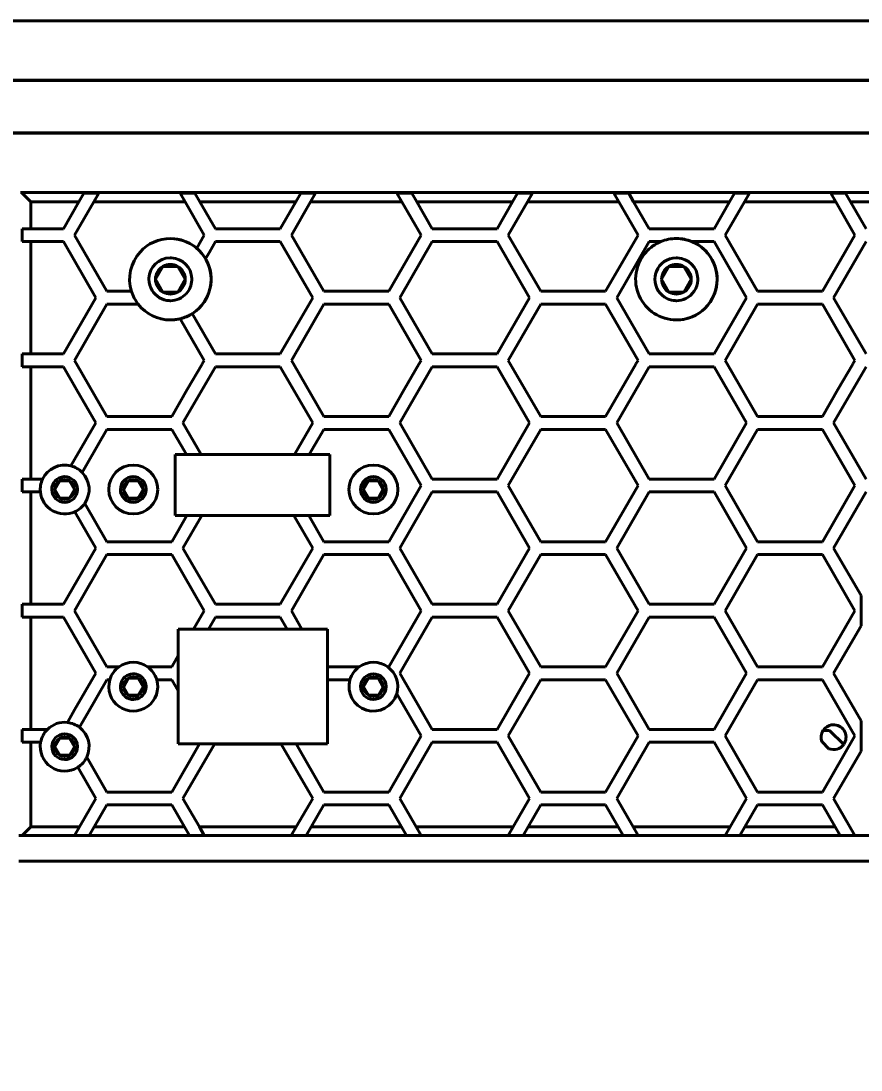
# Model space of a CAD drawing. Header units: millimetres. Extents: x 15 to 415, y 5 to 292.
# Drawn here: x 319.31 to 331.56, y 179.76 to 195.06 of the extents above; entities that cross this region are included whole.
import ezdxf

# ---------------------------------------------------------------- set-up
doc = ezdxf.new("R2010")
doc.units = ezdxf.units.MM
doc.layers.add('Annotations', color=7, linetype='Continuous')
doc.layers.add('Geometries', color=7, linetype='Continuous')
doc.styles.add('Shapr3', font='txt', dxfattribs={"height": 3.3495})
doc.dimstyles.new('ISO-25', dxfattribs={"dimtxt": 2.5, "dimasz": 2.5, "dimexe": 1.25, "dimexo": 0.625, "dimtad": 1, "dimtxsty": 'Standard', "dimcen": 2.5, "dimadec": 0, "dimazin": 0, "dimtfac": 1, "dimtmove": 0, "dimatfit": 3, "dimfxl": 1, "dimarcsym": 0})

# ---------------------------------------------------------------- blocks, each defined once
blk = doc.blocks.new('*D4')
at = {"layer": 'Annotations', "color": 0, "linetype": 'Continuous', "lineweight": 15}
for p, q in [((275.744, 179.463), (275.744, 163.58)), ((345.115, 179.463), (345.115, 163.58)), ((342.615, 164.83), (278.244, 164.83))]:
    blk.add_line(p, q, dxfattribs=at)
at = {"layer": 'Annotations', "color": 0}
for points in [[(278.244, 165.246), (278.244, 164.413), (275.744, 164.83)], [(342.615, 164.413), (342.615, 165.246), (345.115, 164.83)]]:
    blk.add_solid(points, dxfattribs=at)
at = {"layer": 'Defpoints', "color": 0}
for p in [(275.744, 180.088), (345.115, 180.088), (275.744, 164.83)]:
    blk.add_point(p, dxfattribs=at)
at = {"layer": 'Annotations', "color": 0, "lineweight": 15, "insert": (315.25, 167.523), "char_height": 3.3495, "attachment_point": 5, "style": 'Shapr3'}
blk.add_mtext('\\A1;554,97', dxfattribs=at)

msp = doc.modelspace()

# ---------------------------------------------------------------- linework, layer by layer
at = {"layer": 'Geometries', "linetype": 'Continuous', "lineweight": 40}
for p, q in [((317.3142, 195.0553), (336.9792, 195.0553)), ((337.2931, 194.1928), (318.6416, 194.1928)), ((318.6416, 194.1867), (337.2953, 194.1867)), ((318.6416, 193.4238), (337.573, 193.4238)), ((337.5752, 193.4178), (318.6416, 193.4178)), ((319.3063, 192.5553), (319.3188, 192.5553)), ((319.4563, 192.4178), (319.3188, 192.5553)), ((319.3188, 192.5553), (337.8891, 192.5553)), ((319.4563, 192.4178), (319.4563, 192.026)), ((320.1562, 192.4178), (319.4563, 192.4178)), ((319.93, 192.026), (320.1562, 192.4178)), ((320.3728, 192.4178), (320.0925, 191.9323)), ((320.2284, 192.5428), (320.1562, 192.4178)), ((320.445, 192.5428), (320.2284, 192.5428)), ((320.3728, 192.4178), (320.445, 192.5428)), ((321.703, 192.4178), (320.3728, 192.4178)), ((321.8473, 192.5428), (321.6308, 192.5428)), ((321.6308, 192.5428), (321.703, 192.4178)), ((321.703, 192.4178), (321.9833, 191.9323)), ((321.9195, 192.4178), (321.8473, 192.5428)), ((322.1457, 192.026), (321.9195, 192.4178)), ((323.3172, 192.4178), (321.9195, 192.4178)), ((323.091, 192.026), (323.3172, 192.4178)), ((323.5338, 192.4178), (323.2535, 191.9323)), ((323.3894, 192.5428), (323.3172, 192.4178)), ((323.606, 192.5428), (323.3894, 192.5428)), ((323.5338, 192.4178), (323.606, 192.5428)), ((324.864, 192.4178), (323.5338, 192.4178)), ((325.0083, 192.5428), (324.7918, 192.5428)), ((324.7918, 192.5428), (324.864, 192.4178)), ((324.864, 192.4178), (325.1443, 191.9323)), ((325.0805, 192.4178), (325.0083, 192.5428)), ((326.4782, 192.4178), (325.0805, 192.4178)), ((325.0805, 192.4178), (325.3067, 192.026)), ((326.252, 192.026), (326.4782, 192.4178)), ((326.6948, 192.4178), (326.4145, 191.9323)), ((326.5504, 192.5428), (326.4782, 192.4178)), ((326.767, 192.5428), (326.5504, 192.5428)), ((326.6948, 192.4178), (326.767, 192.5428)), ((328.025, 192.4178), (326.6948, 192.4178)), ((328.1693, 192.5428), (327.9528, 192.5428)), ((327.9528, 192.5428), (328.025, 192.4178)), ((328.025, 192.4178), (328.3053, 191.9323)), ((328.2415, 192.4178), (328.1693, 192.5428)), ((329.6392, 192.4178), (328.2415, 192.4178)), ((328.2415, 192.4178), (328.4677, 192.026)), ((329.413, 192.026), (329.6392, 192.4178)), ((329.8558, 192.4178), (329.5755, 191.9323)), ((329.7114, 192.5428), (329.6392, 192.4178)), ((329.928, 192.5428), (329.7114, 192.5428)), ((329.8558, 192.4178), (329.928, 192.5428)), ((331.186, 192.4178), (329.8558, 192.4178)), ((331.3303, 192.5428), (331.1138, 192.5428)), ((331.1138, 192.5428), (331.186, 192.4178)), ((331.186, 192.4178), (331.4663, 191.9323)), ((331.4025, 192.4178), (331.3303, 192.5428)), ((331.6287, 192.026), (331.4025, 192.4178)), ((332.8002, 192.4178), (331.4025, 192.4178)), ((319.4563, 192.026), (319.3313, 192.026)), ((319.3313, 192.026), (319.3313, 191.8385)), ((319.93, 192.026), (319.4563, 192.026)), ((323.091, 192.026), (322.1457, 192.026)), ((326.252, 192.026), (325.3067, 192.026)), ((329.413, 192.026), (328.4677, 192.026)), ((319.4563, 191.8385), (319.3313, 191.8385)), ((319.4563, 191.8385), (319.4563, 190.201)), ((319.93, 191.8385), (319.4563, 191.8385)), ((319.93, 191.8385), (320.4027, 191.0198)), ((320.5652, 191.1136), (320.0925, 191.9323)), ((321.8738, 191.7427), (321.9833, 191.9323)), ((322.058, 191.6867), (322.1456, 191.8385)), ((322.1457, 191.8385), (322.1456, 191.8385)), ((323.091, 191.8385), (322.1457, 191.8385)), ((323.091, 191.8385), (323.5637, 191.0198)), ((323.7262, 191.1136), (323.2535, 191.9323)), ((324.6716, 191.1136), (325.1443, 191.9323)), ((325.3067, 191.8385), (324.834, 191.0198)), ((326.252, 191.8385), (325.3067, 191.8385)), ((326.252, 191.8385), (326.7247, 191.0198)), ((326.8872, 191.1136), (326.4145, 191.9323)), ((327.8326, 191.1136), (328.3053, 191.9323)), ((328.4677, 191.8385), (327.995, 191.0198)), ((328.6375, 191.8385), (328.4677, 191.8385)), ((329.413, 191.8385), (329.0917, 191.8385)), ((329.413, 191.8385), (329.8857, 191.0198)), ((330.0482, 191.1136), (329.5755, 191.9323)), ((330.9936, 191.1136), (331.4663, 191.9323)), ((331.6287, 191.8385), (331.156, 191.0198)), ((322.0021, 191.5898), (322.058, 191.6867)), ((321.4859, 191.6024), (321.4884, 191.6024)), ((328.8609, 191.6024), (328.8634, 191.6024)), ((321.3813, 191.4774), (321.2731, 191.2899)), ((321.3813, 191.4774), (321.2731, 191.2899)), ((321.4824, 191.4774), (321.3813, 191.4774)), ((321.4896, 191.4774), (321.4824, 191.4774)), ((321.4965, 191.4774), (321.4896, 191.4774)), ((321.5934, 191.4774), (321.4965, 191.4774)), ((321.5979, 191.4774), (321.5934, 191.4774)), ((321.7061, 191.2899), (321.5979, 191.4774)), ((328.7563, 191.4774), (328.6481, 191.2899)), ((328.7563, 191.4774), (328.6481, 191.2899)), ((328.8574, 191.4774), (328.7563, 191.4774)), ((328.8646, 191.4774), (328.8574, 191.4774)), ((328.8715, 191.4774), (328.8646, 191.4774)), ((328.9684, 191.4774), (328.8715, 191.4774)), ((328.9729, 191.4774), (328.9684, 191.4774)), ((329.0811, 191.2899), (328.9729, 191.4774)), ((321.2731, 191.2899), (321.3813, 191.1024)), ((321.2731, 191.2899), (321.3813, 191.1024)), ((321.5979, 191.1024), (321.7061, 191.2899)), ((321.8019, 191.3), (321.8021, 191.2923)), ((321.8019, 191.2783), (321.8021, 191.2899)), ((321.8021, 191.2899), (321.8021, 191.2923)), ((328.6481, 191.2899), (328.7563, 191.1024)), ((328.6481, 191.2899), (328.7563, 191.1024)), ((328.9729, 191.1024), (329.0811, 191.2899)), ((329.1769, 191.3), (329.1771, 191.2923)), ((329.1769, 191.2783), (329.1771, 191.2899)), ((329.1771, 191.2899), (329.1771, 191.2923)), ((320.9227, 191.1136), (320.5652, 191.1136)), ((321.2228, 191.1272), (321.2231, 191.1267)), ((321.3813, 191.1024), (321.4384, 191.1024)), ((321.4384, 191.1024), (321.4896, 191.1024)), ((321.4896, 191.1024), (321.5979, 191.1024)), ((321.7201, 191.079), (321.7202, 191.0791)), ((324.6716, 191.1136), (323.7262, 191.1136)), ((327.8326, 191.1136), (326.8872, 191.1136)), ((328.7563, 191.1024), (328.8134, 191.1024)), ((328.8134, 191.1024), (328.8646, 191.1024)), ((328.8646, 191.1024), (328.9729, 191.1024)), ((330.9936, 191.1136), (330.0482, 191.1136)), ((319.93, 190.201), (320.4027, 191.0198)), ((320.5652, 190.9261), (320.0925, 190.1073)), ((321.0204, 190.9261), (320.5652, 190.9261)), ((321.4908, 190.9775), (321.4933, 190.9775)), ((323.091, 190.201), (323.5637, 191.0198)), ((323.7262, 190.9261), (323.2535, 190.1073)), ((324.6716, 190.9261), (323.7262, 190.9261)), ((324.6716, 190.9261), (325.1443, 190.1073)), ((324.834, 191.0198), (324.834, 191.0197)), ((325.3067, 190.201), (324.834, 191.0197)), ((326.252, 190.201), (326.7247, 191.0198)), ((326.8872, 190.9261), (326.4145, 190.1073)), ((327.8326, 190.9261), (326.8872, 190.9261)), ((327.8326, 190.9261), (328.3053, 190.1073)), ((327.995, 191.0198), (328.4677, 190.201)), ((328.8658, 190.9775), (328.8683, 190.9775)), ((329.413, 190.201), (329.8857, 191.0198)), ((330.0482, 190.9261), (329.5755, 190.1073)), ((330.9936, 190.9261), (330.0482, 190.9261)), ((330.9936, 190.9261), (331.4663, 190.1073)), ((331.6287, 190.201), (331.156, 191.0198)), ((322.1457, 190.201), (321.8068, 190.788)), ((321.6331, 190.7138), (321.9833, 190.1073)), ((319.4563, 190.201), (319.3313, 190.201)), ((319.3313, 190.201), (319.3313, 190.0135)), ((319.93, 190.201), (319.4563, 190.201)), ((323.091, 190.201), (322.1457, 190.201)), ((326.252, 190.201), (325.3067, 190.201)), ((329.413, 190.201), (328.4677, 190.201)), ((319.4563, 190.0135), (319.3313, 190.0135)), ((319.4563, 190.0135), (319.4563, 188.376)), ((319.93, 190.0135), (319.4563, 190.0135)), ((319.93, 190.0135), (320.1224, 189.6803)), ((320.1225, 190.0553), (320.0925, 190.1073)), ((320.5652, 189.2885), (320.1225, 190.0553)), ((320.1225, 190.0553), (320.1225, 190.0553)), ((322.1456, 190.0134), (321.673, 189.1948)), ((321.9508, 190.0511), (321.7368, 189.6803)), ((321.9532, 190.0553), (321.9508, 190.0511)), ((321.9533, 190.0553), (321.9532, 190.0553)), ((321.9833, 190.1073), (321.9533, 190.0553)), ((322.1457, 190.0135), (322.1456, 190.0134)), ((323.091, 190.0135), (322.1457, 190.0135)), ((323.091, 190.0135), (323.5637, 189.1948)), ((323.2835, 190.0553), (323.2535, 190.1073)), ((323.7262, 189.2885), (323.2835, 190.0553)), ((323.2835, 190.0553), (323.2835, 190.0553)), ((325.3067, 190.0135), (324.834, 189.1948)), ((325.1118, 190.0511), (324.8978, 189.6803)), ((325.1443, 190.1073), (325.1118, 190.0511)), ((326.252, 190.0135), (325.3067, 190.0135)), ((326.252, 190.0135), (326.7247, 189.1948)), ((326.8872, 189.2885), (326.4145, 190.1073)), ((328.4677, 190.0135), (327.995, 189.1948)), ((328.2728, 190.0511), (328.0588, 189.6803)), ((328.2752, 190.0553), (328.2728, 190.0511)), ((328.2753, 190.0553), (328.2752, 190.0553)), ((328.3053, 190.1073), (328.2753, 190.0553)), ((329.413, 190.0135), (328.4677, 190.0135)), ((329.413, 190.0135), (329.8857, 189.1948)), ((329.6055, 190.0553), (329.5755, 190.1073)), ((330.0482, 189.2885), (329.6055, 190.0553)), ((329.6055, 190.0553), (329.6055, 190.0553)), ((331.6287, 190.0135), (331.156, 189.1948)), ((331.4338, 190.0511), (331.2198, 189.6803)), ((331.4362, 190.0553), (331.4338, 190.0511)), ((331.4363, 190.0553), (331.4362, 190.0553)), ((331.4663, 190.1073), (331.4363, 190.0553)), ((320.1224, 189.6803), (320.4027, 189.1948)), ((320.1224, 189.6803), (320.1224, 189.6803)), ((321.5106, 189.2885), (321.7368, 189.6803)), ((324.6716, 189.2885), (324.8978, 189.6803)), ((327.8326, 189.2885), (328.0588, 189.6803)), ((330.9936, 189.2885), (331.2198, 189.6803)), ((321.5106, 189.2885), (320.5652, 189.2885)), ((324.6716, 189.2885), (323.7262, 189.2885)), ((327.8326, 189.2885), (326.8872, 189.2885)), ((330.9936, 189.2885), (330.0482, 189.2885)), ((320.0943, 188.6605), (320.4027, 189.1948)), ((320.5652, 189.101), (320.2818, 188.6102)), ((321.5106, 189.101), (320.5652, 189.101)), ((321.5106, 189.101), (321.723, 188.7331)), ((321.9395, 188.7331), (321.673, 189.1948)), ((323.2972, 188.7331), (323.5637, 189.1948)), ((323.7262, 189.101), (323.5137, 188.7331)), ((324.6716, 189.101), (323.7262, 189.101)), ((324.6716, 189.101), (325.1443, 188.2823)), ((324.834, 189.1948), (324.834, 189.1947)), ((324.834, 189.1947), (325.3067, 188.376)), ((326.252, 188.376), (326.7247, 189.1948)), ((326.8872, 189.101), (326.4145, 188.2823)), ((327.8326, 189.101), (326.8872, 189.101)), ((327.8326, 189.101), (328.3053, 188.2823)), ((328.4677, 188.376), (327.995, 189.1948)), ((329.413, 188.376), (329.8857, 189.1948)), ((330.0482, 189.101), (329.5755, 188.2823)), ((330.9936, 189.101), (330.0482, 189.101)), ((330.9936, 189.101), (331.4663, 188.2823)), ((331.6287, 188.376), (331.156, 189.1948)), ((320.0411, 188.5684), (320.0943, 188.6605)), ((320.2818, 188.6102), (320.2031, 188.4739)), ((321.5614, 187.8456), (321.5614, 188.7331)), ((321.723, 188.7331), (321.5614, 188.7331)), ((321.9395, 188.7331), (321.723, 188.7331)), ((323.2972, 188.7331), (321.9395, 188.7331)), ((323.5137, 188.7331), (323.2972, 188.7331)), ((323.8114, 188.7331), (323.5137, 188.7331)), ((323.8114, 187.8456), (323.8114, 188.7331)), ((319.4563, 188.376), (319.3313, 188.376)), ((319.3313, 188.376), (319.3313, 188.1885)), ((319.6266, 188.376), (319.4563, 188.376)), ((319.8768, 188.3493), (319.8046, 188.2243)), ((319.8768, 188.3493), (319.885, 188.3493)), ((319.949, 188.3493), (319.885, 188.3493)), ((319.949, 188.4118), (319.941, 188.4117)), ((319.949, 188.3493), (320.013, 188.3493)), ((320.0211, 188.3493), (320.013, 188.3493)), ((320.0933, 188.2243), (320.0211, 188.3493)), ((320.8768, 188.3493), (320.8046, 188.2243)), ((320.8768, 188.3493), (320.885, 188.3493)), ((320.949, 188.3493), (320.885, 188.3493)), ((320.949, 188.3493), (321.013, 188.3493)), ((321.0211, 188.3493), (321.013, 188.3493)), ((321.0933, 188.2243), (321.0211, 188.3493)), ((324.3768, 188.3493), (324.3046, 188.2243)), ((324.3768, 188.3493), (324.385, 188.3493)), ((324.449, 188.3493), (324.385, 188.3493)), ((324.449, 188.3493), (324.513, 188.3493)), ((324.5211, 188.3493), (324.513, 188.3493)), ((324.5933, 188.2243), (324.5211, 188.3493)), ((324.6716, 187.4635), (325.1443, 188.2823)), ((326.252, 188.376), (325.3067, 188.376)), ((326.8872, 187.4635), (326.4145, 188.2823)), ((327.8326, 187.4635), (328.3053, 188.2823)), ((329.413, 188.376), (328.4677, 188.376)), ((330.0482, 187.4635), (329.5755, 188.2823)), ((330.9936, 187.4635), (331.4663, 188.2823)), ((319.4563, 188.1885), (319.3313, 188.1885)), ((319.4563, 188.1885), (319.4563, 186.551)), ((319.5945, 188.1885), (319.4563, 188.1885)), ((319.8046, 188.2243), (319.8768, 188.0993)), ((320.0211, 188.0993), (320.0933, 188.2243)), ((320.1364, 188.2209), (320.1365, 188.2236)), ((320.1365, 188.2236), (320.1365, 188.2243)), ((320.8046, 188.2243), (320.8755, 188.1016)), ((321.0933, 188.2243), (321.0305, 188.1155)), ((321.1364, 188.2209), (321.1365, 188.2243)), ((324.3046, 188.2243), (324.3755, 188.1016)), ((324.5933, 188.2243), (324.5305, 188.1155)), ((324.6364, 188.2209), (324.6365, 188.2243)), ((325.3067, 188.1885), (324.834, 187.3698)), ((326.252, 188.1885), (325.3067, 188.1885)), ((326.252, 188.1885), (326.7247, 187.3698)), ((327.995, 187.3698), (328.4676, 188.1884)), ((328.4677, 188.1885), (328.4676, 188.1884)), ((329.413, 188.1885), (328.4677, 188.1885)), ((329.413, 188.1885), (329.8857, 187.3698)), ((331.156, 187.3698), (331.6287, 188.1885)), ((319.8768, 188.0993), (319.885, 188.0993)), ((319.949, 188.0993), (319.885, 188.0993)), ((319.949, 188.0993), (320.013, 188.0993)), ((320.0211, 188.0993), (320.013, 188.0993)), ((320.5652, 187.4635), (320.2425, 188.0225)), ((320.8768, 188.0993), (320.8755, 188.1016)), ((320.8768, 188.0993), (320.8827, 188.0993)), ((320.949, 188.0993), (320.8827, 188.0993)), ((320.949, 188.0993), (321.013, 188.0993)), ((321.0211, 188.0993), (321.013, 188.0993)), ((321.0211, 188.0993), (321.0305, 188.1155)), ((324.3768, 188.0993), (324.3755, 188.1016)), ((324.3768, 188.0993), (324.3827, 188.0993)), ((324.449, 188.0993), (324.3827, 188.0993)), ((324.449, 188.0993), (324.513, 188.0993)), ((324.5211, 188.0993), (324.513, 188.0993)), ((324.5211, 188.0993), (324.5305, 188.1155)), ((320.0966, 187.9001), (320.2818, 187.5792)), ((321.5106, 187.4635), (321.7311, 187.8456)), ((321.7311, 187.8456), (321.5614, 187.8456)), ((321.9476, 187.8456), (321.673, 187.3698)), ((321.9476, 187.8456), (321.7311, 187.8456)), ((323.2891, 187.8456), (321.9476, 187.8456)), ((323.2891, 187.8456), (323.5637, 187.3698)), ((323.5056, 187.8456), (323.2891, 187.8456)), ((323.7262, 187.4635), (323.5056, 187.8456)), ((323.8114, 187.8456), (323.5056, 187.8456)), ((320.2818, 187.5792), (320.4027, 187.3698)), ((319.93, 186.551), (320.4027, 187.3698)), ((321.5106, 187.4635), (320.5652, 187.4635)), ((322.1457, 186.551), (321.673, 187.3698)), ((323.091, 186.551), (323.5637, 187.3698)), ((324.6716, 187.4635), (323.7262, 187.4635)), ((324.834, 187.3698), (325.3067, 186.551)), ((326.252, 186.551), (326.7247, 187.3698)), ((327.8326, 187.4635), (326.8872, 187.4635)), ((328.4677, 186.551), (327.995, 187.3698)), ((329.413, 186.551), (329.8857, 187.3698)), ((330.9936, 187.4635), (330.0482, 187.4635)), ((331.5552, 186.6782), (331.156, 187.3698)), ((320.5652, 187.276), (320.0925, 186.4573)), ((321.5106, 187.276), (320.5652, 187.276)), ((321.5106, 187.276), (321.9833, 186.4573)), ((323.7262, 187.276), (323.2535, 186.4573)), ((324.6716, 187.276), (323.7262, 187.276)), ((324.6716, 187.276), (325.1443, 186.4573)), ((326.8872, 187.276), (326.4145, 186.4573)), ((327.8326, 187.276), (326.8872, 187.276)), ((327.8326, 187.276), (328.3053, 186.4573)), ((330.0482, 187.276), (329.5755, 186.4573)), ((330.9936, 187.276), (330.0482, 187.276)), ((330.9936, 187.276), (331.4663, 186.4573)), ((331.5552, 186.6782), (331.5552, 186.2363)), ((319.4563, 186.551), (319.3313, 186.551)), ((319.3313, 186.551), (319.3313, 186.3635)), ((319.93, 186.551), (319.4563, 186.551)), ((320.5652, 185.6385), (320.0925, 186.4573)), ((321.9833, 186.4573), (321.8289, 186.19)), ((323.091, 186.551), (322.1457, 186.551)), ((323.4078, 186.19), (323.2535, 186.4573)), ((324.6716, 185.6385), (325.1443, 186.4573)), ((326.252, 186.551), (325.3067, 186.551)), ((326.8872, 185.6385), (326.4145, 186.4573)), ((327.8326, 185.6385), (328.3053, 186.4573)), ((329.413, 186.551), (328.4677, 186.551)), ((330.0482, 185.6385), (329.5755, 186.4573)), ((330.9936, 185.6385), (331.4663, 186.4573)), ((319.4563, 186.3635), (319.3313, 186.3635)), ((319.4563, 186.3635), (319.4563, 184.726)), ((319.93, 186.3635), (319.4563, 186.3635)), ((319.93, 186.3635), (320.4027, 185.5448)), ((322.1457, 186.3635), (322.0455, 186.19)), ((323.091, 186.3635), (322.1457, 186.3635)), ((323.091, 186.3635), (323.1912, 186.19)), ((325.3067, 186.3635), (324.834, 185.5448)), ((326.252, 186.3635), (325.3067, 186.3635)), ((326.252, 186.3635), (326.7247, 185.5448)), ((327.995, 185.5448), (328.4676, 186.3634)), ((328.4677, 186.3635), (328.4676, 186.3634)), ((329.413, 186.3635), (328.4677, 186.3635)), ((329.413, 186.3635), (329.8857, 185.5448)), ((321.6052, 185.8025), (321.6052, 186.19)), ((321.6052, 186.19), (321.8289, 186.19)), ((321.8289, 186.19), (322.0455, 186.19)), ((322.0455, 186.19), (323.1912, 186.19)), ((323.1912, 186.19), (323.4078, 186.19)), ((323.4078, 186.19), (323.7802, 186.19)), ((323.7802, 186.19), (323.7802, 185.6385)), ((331.156, 185.5448), (331.5552, 186.2363)), ((321.6052, 185.8025), (321.5105, 185.6385)), ((321.6052, 185.287), (321.6052, 185.8025)), ((320.4027, 185.5448), (320.0943, 185.0105)), ((320.5652, 185.6385), (320.7409, 185.6385)), ((320.949, 185.5368), (320.941, 185.5367)), ((321.5105, 185.6385), (321.157, 185.6385)), ((323.7802, 185.6385), (324.2409, 185.6385)), ((323.7802, 185.6385), (323.7802, 185.451)), ((324.657, 185.6385), (324.6716, 185.6385)), ((324.834, 185.5448), (325.3067, 184.726)), ((326.252, 184.726), (326.7247, 185.5448)), ((327.8326, 185.6385), (326.8872, 185.6385)), ((327.995, 185.5448), (328.4677, 184.726)), ((329.413, 184.726), (329.8857, 185.5448)), ((330.9936, 185.6385), (330.0482, 185.6385)), ((331.5552, 184.8532), (331.156, 185.5448)), ((320.5652, 185.451), (320.2818, 184.9602)), ((320.6075, 185.451), (320.5652, 185.451)), ((320.8768, 185.4743), (320.8046, 185.3493)), ((320.8768, 185.4743), (320.885, 185.4743)), ((320.949, 185.4743), (320.885, 185.4743)), ((320.949, 185.4743), (321.013, 185.4743)), ((321.0211, 185.4743), (321.013, 185.4743)), ((321.0933, 185.3493), (321.0211, 185.4743)), ((321.5105, 185.451), (321.2904, 185.451)), ((321.5105, 185.451), (321.6052, 185.287)), ((323.7802, 185.451), (323.7802, 184.515)), ((323.7802, 185.451), (324.1075, 185.451)), ((324.3768, 185.4743), (324.3046, 185.3493)), ((324.3768, 185.4743), (324.385, 185.4743)), ((324.449, 185.4743), (324.385, 185.4743)), ((324.449, 185.4743), (324.513, 185.4743)), ((324.5211, 185.4743), (324.513, 185.4743)), ((324.5933, 185.3493), (324.5211, 185.4743)), ((326.8872, 185.451), (326.4145, 184.6323)), ((327.8326, 185.451), (326.8872, 185.451)), ((327.8326, 185.451), (328.3053, 184.6323)), ((330.0482, 185.451), (329.5755, 184.6323)), ((330.0482, 185.451), (330.9936, 185.451)), ((330.9936, 185.451), (331.4663, 184.6323)), ((320.8046, 185.3493), (320.8768, 185.2243)), ((320.8768, 185.2243), (320.885, 185.2243)), ((320.949, 185.2243), (320.885, 185.2243)), ((320.949, 185.2243), (321.013, 185.2243)), ((321.0211, 185.2243), (321.013, 185.2243)), ((321.0211, 185.2243), (321.0933, 185.3493)), ((321.1364, 185.3459), (321.1365, 185.3486)), ((321.1365, 185.3486), (321.1365, 185.3493)), ((321.6052, 184.515), (321.6052, 185.287)), ((324.3046, 185.3493), (324.3768, 185.2243)), ((324.3768, 185.2243), (324.385, 185.2243)), ((324.449, 185.2243), (324.385, 185.2243)), ((324.449, 185.2243), (324.513, 185.2243)), ((324.5211, 185.2243), (324.513, 185.2243)), ((324.5211, 185.2243), (324.5933, 185.3493)), ((324.6364, 185.3459), (324.6365, 185.3493)), ((324.7899, 185.246), (325.1443, 184.6323)), ((320.0943, 185.0105), (319.9932, 184.8355)), ((320.2818, 184.9602), (320.1649, 184.7577)), ((319.9891, 184.8283), (319.9932, 184.8355)), ((331.5552, 184.8532), (331.5552, 184.4113)), ((319.4563, 184.726), (319.3313, 184.726)), ((319.3313, 184.726), (319.3313, 184.5385)), ((319.6969, 184.726), (319.4563, 184.726)), ((324.6716, 183.8135), (325.1443, 184.6323)), ((326.252, 184.726), (325.3067, 184.726)), ((326.8872, 183.8135), (326.4145, 184.6323)), ((327.8326, 183.8135), (328.3053, 184.6323)), ((329.413, 184.726), (328.4677, 184.726)), ((330.0482, 183.8135), (329.5755, 184.6323)), ((330.9936, 183.8135), (331.4663, 184.6323)), ((331.0975, 184.713), (331.0041, 184.713)), ((331.3028, 184.5078), (331.0975, 184.713)), ((319.4563, 184.5385), (319.3313, 184.5385)), ((319.4563, 184.5385), (319.4563, 183.3053)), ((319.5986, 184.5385), (319.4563, 184.5385)), ((319.8768, 184.5993), (319.8046, 184.4743)), ((319.8046, 184.4743), (319.8768, 184.3493)), ((319.8768, 184.5993), (319.885, 184.5993)), ((319.949, 184.5993), (319.885, 184.5993)), ((319.949, 184.5993), (320.013, 184.5993)), ((320.0211, 184.5993), (320.013, 184.5993)), ((320.0933, 184.4743), (320.0211, 184.5993)), ((320.0933, 184.4743), (320.0302, 184.365)), ((320.1364, 184.4709), (320.1365, 184.4743)), ((321.5106, 183.8135), (321.9155, 184.515)), ((321.9155, 184.515), (321.6052, 184.515)), ((322.1312, 184.5135), (321.673, 183.7198)), ((323.3212, 184.515), (321.9155, 184.515)), ((323.1055, 184.5135), (322.1312, 184.5135)), ((323.1055, 184.5135), (323.5637, 183.7198)), ((323.7262, 183.8135), (323.3212, 184.515)), ((323.7802, 184.515), (323.3212, 184.515)), ((325.3067, 184.5385), (324.834, 183.7198)), ((326.252, 184.5385), (325.3067, 184.5385)), ((326.252, 184.5385), (326.7247, 183.7198)), ((327.995, 183.7198), (328.4676, 184.5384)), ((328.4677, 184.5385), (328.4676, 184.5384)), ((329.413, 184.5385), (328.4677, 184.5385)), ((329.413, 184.5385), (329.8857, 183.7198)), ((331.0877, 184.4452), (330.9874, 184.5456)), ((319.8768, 184.3493), (319.885, 184.3493)), ((319.949, 184.3493), (319.885, 184.3493)), ((319.949, 184.3493), (320.013, 184.3493)), ((320.0211, 184.3493), (320.013, 184.3493)), ((320.0211, 184.3493), (320.0302, 184.365)), ((320.5652, 183.8135), (320.2713, 184.3226)), ((331.156, 183.7198), (331.5552, 184.4113)), ((320.1405, 184.174), (320.4027, 183.7198)), ((320.1635, 183.3053), (320.4027, 183.7198)), ((321.5106, 183.8135), (320.5652, 183.8135)), ((321.9122, 183.3053), (321.673, 183.7198)), ((323.3245, 183.3053), (323.5637, 183.7198)), ((324.6716, 183.8135), (323.7262, 183.8135)), ((324.834, 183.7198), (325.0732, 183.3053)), ((326.4855, 183.3053), (326.7247, 183.7198)), ((327.8326, 183.8135), (326.8872, 183.8135)), ((327.995, 183.7198), (328.2342, 183.3053)), ((329.6465, 183.3053), (329.8857, 183.7198)), ((330.9936, 183.8135), (330.0482, 183.8135)), ((331.4674, 183.1803), (331.156, 183.7198)), ((320.5652, 183.626), (320.38, 183.3053)), ((321.5106, 183.626), (320.5652, 183.626)), ((321.5106, 183.626), (321.6957, 183.3053)), ((323.7262, 183.626), (323.541, 183.3053)), ((324.6716, 183.626), (323.7262, 183.626)), ((324.6716, 183.626), (324.8567, 183.3053)), ((326.8872, 183.626), (326.702, 183.3053)), ((327.8326, 183.626), (326.8872, 183.626)), ((327.8326, 183.626), (328.0177, 183.3053)), ((330.0482, 183.626), (329.863, 183.3053)), ((330.9936, 183.626), (330.0482, 183.626)), ((330.9936, 183.626), (331.1787, 183.3053)), ((319.3313, 183.1803), (319.4563, 183.3053)), ((319.4563, 183.3053), (320.1635, 183.3053)), ((320.1635, 183.3053), (320.0913, 183.1804)), ((320.3079, 183.1803), (320.38, 183.3053)), ((320.38, 183.3053), (321.6957, 183.3053)), ((321.6957, 183.3053), (321.7679, 183.1803)), ((321.9122, 183.3053), (323.3245, 183.3053)), ((321.9844, 183.1803), (321.9122, 183.3053)), ((323.3245, 183.3053), (323.2523, 183.1803)), ((323.4689, 183.1803), (323.541, 183.3053)), ((323.541, 183.3053), (324.8567, 183.3053)), ((324.8567, 183.3053), (324.9289, 183.1803)), ((325.0732, 183.3053), (326.4855, 183.3053)), ((325.1454, 183.1803), (325.0732, 183.3053)), ((326.4855, 183.3053), (326.4133, 183.1803)), ((326.6299, 183.1803), (326.702, 183.3053)), ((326.702, 183.3053), (328.0177, 183.3053)), ((328.0177, 183.3053), (328.0899, 183.1803)), ((328.2342, 183.3053), (329.6465, 183.3053)), ((328.3064, 183.1803), (328.2342, 183.3053)), ((329.6465, 183.3053), (329.5743, 183.1803)), ((329.7909, 183.1803), (329.863, 183.3053)), ((329.863, 183.3053), (331.1787, 183.3053)), ((331.1787, 183.3053), (331.2509, 183.1803)), ((329.4724, 183.1803), (319.2818, 183.1803)), ((319.3313, 183.1803), (319.3063, 183.1803)), ((320.0913, 183.1803), (319.3313, 183.1803)), ((320.0913, 183.1804), (320.0913, 183.1803)), ((320.3079, 183.1803), (320.0913, 183.1803)), ((321.7679, 183.1803), (320.3079, 183.1803)), ((321.9844, 183.1803), (321.7679, 183.1803)), ((323.2523, 183.1803), (321.9844, 183.1803)), ((323.4689, 183.1803), (323.2523, 183.1803)), ((324.9289, 183.1803), (323.4689, 183.1803)), ((325.1454, 183.1803), (324.9289, 183.1803)), ((326.4133, 183.1803), (325.1454, 183.1803)), ((326.6299, 183.1803), (326.4133, 183.1803)), ((328.0899, 183.1803), (326.6299, 183.1803)), ((328.3064, 183.1803), (328.0899, 183.1803)), ((329.5743, 183.1803), (328.3064, 183.1803)), ((331.5553, 183.1803), (329.4724, 183.1803)), ((329.7909, 183.1803), (329.5743, 183.1803)), ((331.2509, 183.1803), (329.7909, 183.1803)), ((331.4674, 183.1803), (331.2509, 183.1803)), ((337.5729, 183.1803), (331.4674, 183.1803)), ((341.0068, 182.8053), (319.2818, 182.8053))]:
    msp.add_line(p, q, dxfattribs=at)
at = {"layer": 'Geometries', "linetype": 'Continuous', "lineweight": 40, "flags": 128}
for points in [[(321.4955, 191.6024), (321.4896, 191.6024), (321.4884, 191.6024)], [(321.5024, 191.6022), (321.5018, 191.6022), (321.4955, 191.6024)], [(328.8705, 191.6024), (328.8646, 191.6024), (328.8634, 191.6024)], [(328.8774, 191.6022), (328.8768, 191.6022), (328.8705, 191.6024)], [(328.5597, 191.3582), (328.5585, 191.3529), (328.5561, 191.3399), (328.5543, 191.3272), (328.5531, 191.3146), (328.5524, 191.3039)], [(328.5735, 191.4036), (328.5692, 191.392), (328.565, 191.379), (328.5615, 191.3659), (328.5597, 191.3582)], [(321.1774, 191.3039), (321.1773, 191.3022), (321.1771, 191.2899), (321.1771, 191.2899)], [(321.8018, 191.276), (321.8019, 191.2777), (321.8019, 191.2783)], [(328.5524, 191.3039), (328.5523, 191.3022), (328.5521, 191.2899), (328.5521, 191.2899)], [(329.1768, 191.276), (329.1769, 191.2777), (329.1769, 191.2783)], [(321.4768, 190.9777), (321.4774, 190.9777), (321.4837, 190.9775)], [(321.4837, 190.9775), (321.4896, 190.9774), (321.4908, 190.9775)], [(328.8518, 190.9777), (328.8524, 190.9777), (328.8587, 190.9775)], [(328.8587, 190.9775), (328.8646, 190.9774), (328.8658, 190.9775)], [(320.1365, 188.2243), (320.1362, 188.2339), (320.1362, 188.2344)], [(321.1365, 188.2243), (321.1362, 188.2339), (321.1362, 188.2344)], [(324.6365, 188.2243), (324.6362, 188.2339), (324.6362, 188.2344)], [(321.1365, 185.3493), (321.1362, 185.3589), (321.1362, 185.3594)], [(324.6365, 185.3493), (324.6362, 185.3589), (324.6362, 185.3594)], [(320.1365, 184.4743), (320.1362, 184.4839), (320.1362, 184.4844)]]:
    msp.add_lwpolyline(points, dxfattribs=at)
at = {"layer": 'Geometries', "linetype": 'Continuous', "lineweight": 40}
for centre in [(320.949, 188.2243), (324.449, 188.2243)]:
    msp.add_circle(centre, 0.3563, dxfattribs=at)
for centre, radius, start, end in [((321.4896, 191.2899), 0.5937, 90, 138.07065), ((321.4896, 191.2899), 0.5937, 49.68075, 90), ((321.4896, 191.2899), 0.5938, 270, 90), ((328.8646, 191.2899), 0.5937, 112.49113, 138.07065), ((328.8646, 191.2899), 0.5937, 90, 112.49113), ((328.8646, 191.2899), 0.5937, 67.50887, 90), ((328.8646, 191.2899), 0.5938, 270, 90), ((328.8646, 191.2899), 0.5938, 270, 67.50887), ((321.4896, 191.2899), 0.5937, 138.07065, 197.28316), ((321.4896, 191.2899), 0.5937, 30.33486, 49.68075), ((328.8646, 191.2899), 0.5937, 138.07065, 270), ((321.4896, 191.2899), 0.3125, 90.67259, 177.44223), ((321.4896, 191.2899), 0.2165, 60, 120), ((321.4896, 191.2899), 0.3125, 1.84875, 87.65836), ((321.4896, 191.2899), 0.5938, 302.28817, 30.33486), ((328.8646, 191.2899), 0.3125, 90.67259, 158.67755), ((328.8646, 191.2899), 0.2165, 60, 120), ((328.8646, 191.2899), 0.3125, 1.84875, 87.65836), ((321.4896, 191.2899), 0.2165, 120, 180), ((321.4896, 191.2899), 0.2165, 0, 60), ((328.8646, 191.2899), 0.2165, 120, 180), ((328.8646, 191.2899), 0.2165, 0, 60), ((321.4896, 191.2899), 0.3125, 180.00088, 211.39378), ((321.4896, 191.2899), 0.2165, 180, 240), ((321.4896, 191.2899), 0.2165, 300, 0), ((321.4896, 191.2899), 0.3125, 317.56189, 357.44316), ((328.8646, 191.2899), 0.3125, 180.00088, 245.05804), ((328.8646, 191.2899), 0.2165, 180, 240), ((328.8646, 191.2899), 0.2165, 300, 0), ((328.8646, 191.2899), 0.3125, 295.74173, 357.44316), ((321.4896, 191.2899), 0.5937, 197.28316, 217.79831), ((321.4896, 191.2899), 0.3125, 211.49344, 267.65834), ((321.4896, 191.2899), 0.2165, 240, 300), ((321.4896, 191.2899), 0.3125, 270.67259, 317.53988), ((328.8646, 191.2899), 0.2165, 240, 300), ((321.4896, 191.2899), 0.5938, 217.79831, 270), ((328.8646, 191.2899), 0.3125, 245.05804, 267.65834), ((328.8646, 191.2899), 0.3125, 270.67259, 295.74173), ((321.4896, 191.2899), 0.5937, 283.98695, 302.28817), ((321.4896, 191.2899), 0.5938, 270, 283.98695), ((319.949, 188.2243), 0.3563, 75.00783, 154.79688), ((319.949, 188.2243), 0.3563, 44.48276, 75.00783), ((319.949, 188.2243), 0.3563, 325.48244, 44.48276), ((319.949, 188.2243), 0.3563, 154.79688, 185.76726), ((319.949, 188.2243), 0.1875, 92.42237, 358.94523), ((319.949, 188.2243), 0.1443, 120, 180), ((319.949, 188.2243), 0.1443, 60, 120), ((319.949, 188.2243), 0.1875, 3.08909, 90), ((319.949, 188.2243), 0.1443, 0, 60), ((320.949, 188.2243), 0.1875, 90, 358.94523), ((320.949, 188.2243), 0.1443, 120, 180), ((320.949, 188.2243), 0.1443, 60, 120), ((320.949, 188.2243), 0.1875, 3.08909, 90), ((320.949, 188.2243), 0.1443, 0, 60), ((324.449, 188.2243), 0.1875, 90, 358.94523), ((324.449, 188.2243), 0.1443, 120, 180), ((324.449, 188.2243), 0.1443, 60, 120), ((324.449, 188.2243), 0.1875, 3.08909, 90), ((324.449, 188.2243), 0.1443, 0, 60), ((319.949, 188.2243), 0.3562, 185.76726, 294.47552), ((319.949, 188.2243), 0.1443, 180, 240), ((319.949, 188.2243), 0.1443, 300, 0), ((320.949, 188.2243), 0.1443, 180, 240), ((320.949, 188.2243), 0.1443, 300, 0), ((324.449, 188.2243), 0.1443, 180, 240), ((324.449, 188.2243), 0.1443, 300, 0), ((319.949, 188.2243), 0.1443, 240, 300), ((319.949, 188.2243), 0.3562, 294.47552, 325.48244), ((320.949, 188.2243), 0.1443, 240, 300), ((324.449, 188.2243), 0.1443, 240, 300), ((320.949, 185.3493), 0.3562, 54.27212, 125.72788), ((324.449, 185.3493), 0.3562, 54.27212, 125.72788), ((320.949, 185.3493), 0.3562, 125.72788, 163.41223), ((320.949, 185.3493), 0.1875, 92.42237, 318.28478), ((320.949, 185.3493), 0.1875, 32.12089, 90), ((320.949, 185.3493), 0.3562, 16.58777, 54.27212), ((324.449, 185.3493), 0.3562, 125.72788, 163.41223), ((324.449, 185.3493), 0.1875, 90, 358.94523), ((324.449, 185.3493), 0.1875, 3.08909, 90), ((324.449, 185.3493), 0.3563, 343.14671, 54.27212), ((320.949, 185.3493), 0.3562, 163.41223, 16.58777), ((320.949, 185.3493), 0.1443, 120, 180), ((320.949, 185.3493), 0.1443, 60, 120), ((320.949, 185.3493), 0.1443, 0, 60), ((320.949, 185.3493), 0.1875, 3.08909, 32.12089), ((324.449, 185.3493), 0.3562, 163.41223, 343.14671), ((324.449, 185.3493), 0.1443, 120, 180), ((324.449, 185.3493), 0.1443, 60, 120), ((324.449, 185.3493), 0.1443, 0, 60), ((320.949, 185.3493), 0.1443, 180, 240), ((320.949, 185.3493), 0.1443, 240, 300), ((320.949, 185.3493), 0.1443, 300, 0), ((320.949, 185.3493), 0.1875, 318.28478, 358.94523), ((324.449, 185.3493), 0.1443, 180, 240), ((324.449, 185.3493), 0.1443, 240, 300), ((324.449, 185.3493), 0.1443, 300, 0), ((319.949, 184.4743), 0.3562, 83.53373, 135.04832), ((319.949, 184.4743), 0.3563, 52.69235, 83.53373), ((331.1555, 184.6133), 0.1812, 324.3745, 146.61928), ((319.949, 184.4743), 0.3562, 135.04832, 169.61892), ((319.949, 184.4743), 0.1875, 90, 358.94523), ((319.949, 184.4743), 0.1443, 60, 120), ((319.949, 184.4743), 0.1875, 3.08909, 90), ((319.949, 184.4743), 0.3563, 334.78968, 52.69235), ((331.1555, 184.6133), 0.1813, 146.61928, 201.95418), ((319.949, 184.4743), 0.3562, 169.61892, 302.52565), ((319.949, 184.4743), 0.1443, 120, 180), ((319.949, 184.4743), 0.1443, 180, 240), ((319.949, 184.4743), 0.1443, 0, 60), ((319.949, 184.4743), 0.1443, 300, 0), ((331.1555, 184.6133), 0.1813, 248.04582, 324.3745), ((319.949, 184.4743), 0.1443, 240, 300), ((319.949, 184.4743), 0.3563, 302.52565, 334.78968)]:
    msp.add_arc(centre, radius, start, end, dxfattribs=at)

# ---------------------------------------------------------------- dimensions: what is measured, and where the dimension line sits
at = {"layer": 'Annotations', "linetype": 'Continuous', "lineweight": 15}
dim = msp.add_linear_dim(base=(275.744, 164.8296), p1=(345.1151, 180.0881), p2=(275.744, 180.0881), dimstyle='ISO-25', override={"dimscale": 1, "dimgap": 0.7, "dimdec": 2, "dimlfac": 8, "dimrnd": 0.01, "dimzin": 8, "dimdsep": 44, "dimtxsty": 'Shapr3', "dimse1": 0, "dimse2": 0, "dimadec": 2, "dimtol": 0, "dimlim": 0, "dimtp": 0, "dimtm": 0, "dimtfac": 0.6, "dimtdec": 8, "dimfrac": 2, "dimtolj": 1, "dimlwd": 15, "dimlwe": 15}, dxfattribs=at)
dim.commit()
dim.dimension.update_dxf_attribs({"geometry": '*D4', "text_midpoint": (315.2496, 164.8296), "dimtype": 160})

doc.saveas('drawing.dxf')
